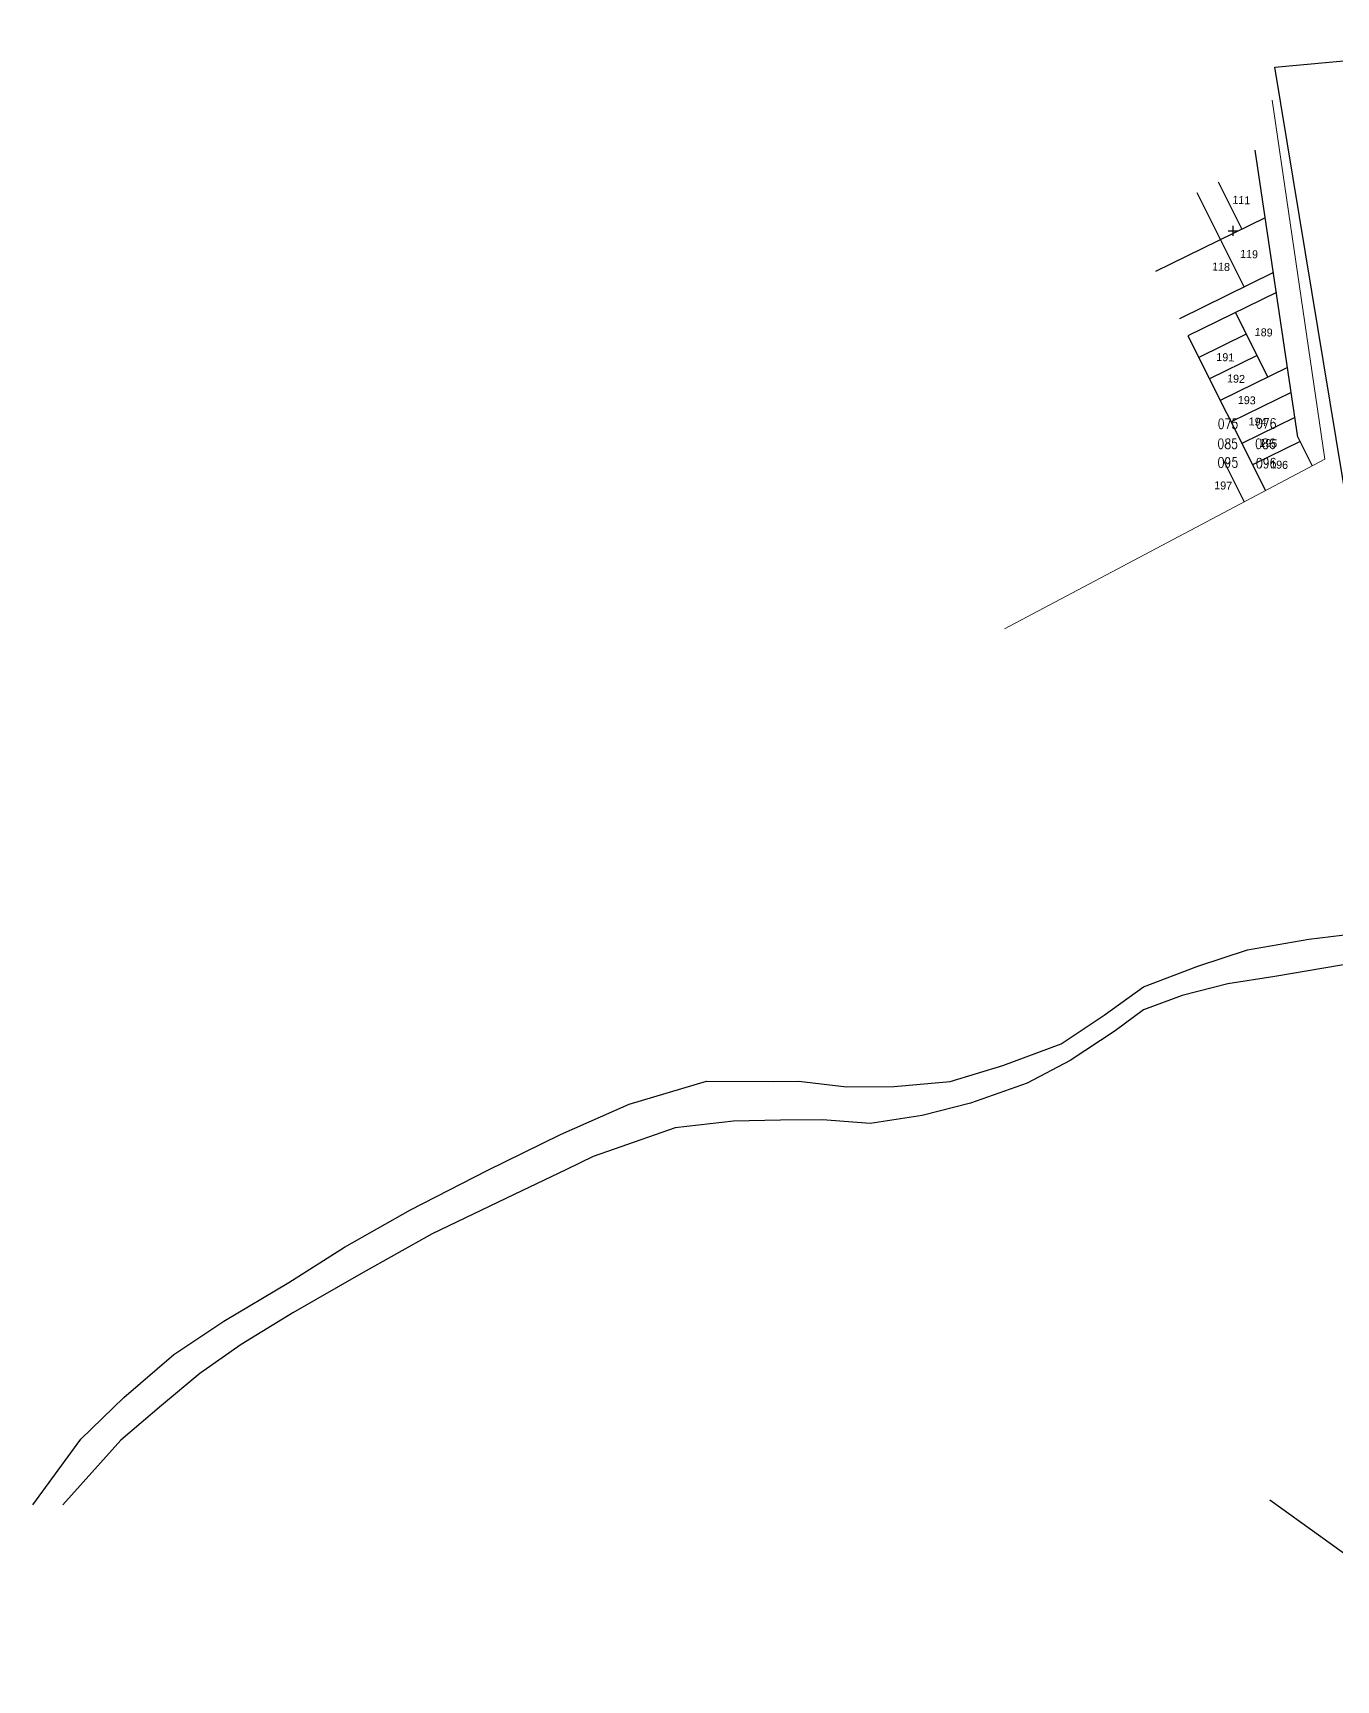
# Model space of a CAD drawing. Header units: millimetres. Extents: x 610871 to 612274, y 1322914 to 1323831.
# Drawn here: x 610871 to 611391, y 1323054 to 1323712 of the extents above; entities that cross this region are included whole.
import ezdxf
from ezdxf.enums import TextEntityAlignment as Align

# ---------------------------------------------------------------- set-up
doc = ezdxf.new("R2010")
doc.units = ezdxf.units.MM
for name, color, linetype in [('10', 7, 'Continuous'), ('2', 7, 'Continuous'), ('42', 7, 'Continuous'), ('5', 7, 'Continuous')]:
    doc.layers.add(name, color=color, linetype=linetype)
doc.layers.add('LAYER000', color=4, linetype='Continuous', lineweight=0)
doc.styles.add('ROMANS', font='ROMANS', dxfattribs={"height": 0.2})
doc.styles.get("Standard").update_dxf_attribs({"font": 'TCCM____.TTF'})

# ---------------------------------------------------------------- blocks, each defined once
blk = doc.blocks.new('COORD')
at = {"layer": '42', "color": 2, "linetype": 'Continuous'}
for p, q in [((-2, 0), (2, 0)), ((0, -2), (0, 2))]:
    blk.add_line(p, q, dxfattribs=at)

msp = doc.modelspace()

# ---------------------------------------------------------------- linework, layer by layer
for p, q in [((611376.19952, 1323550.43845), (611359.17471, 1323665.09908)), ((611363.18036, 1323638.12135), (611319.3734, 1323616.63506)), ((611366.43723, 1323616.18665), (611328.84357, 1323597.74783)), ((611367.62154, 1323608.21039), (611332.28727, 1323590.87975)), ((611355.56147, 1323591.59878), (611336.5919, 1323582.29465)), ((611359.86609, 1323583.01368), (611340.89652, 1323573.70955)), ((611372.06272, 1323578.29942), (611345.20115, 1323565.12445)), ((611373.54312, 1323568.3291), (611349.50577, 1323556.53934)), ((611375.02351, 1323558.35878), (611353.8104, 1323547.95424)), ((611377.08459, 1323548.67327), (611358.11502, 1323539.36914))]:
    msp.add_line(p, q)
at = {"linetype": 'Continuous'}
for p, q in [((611344.39406, 1323652.43923), (611353.86423, 1323633.55201)), ((611335.77082, 1323648.20974), (611354.71117, 1323610.43529)), ((611351.25684, 1323600.18388), (611364.17072, 1323574.42858)), ((611332.28727, 1323590.87975), (611363.24581, 1323529.13635)), ((611376.19952, 1323550.43845), (611381.91736, 1323539.03485)), ((611346.20324, 1323541.70634), (611354.76123, 1323524.63836))]:
    msp.add_line(p, q, dxfattribs=at)
at = {"layer": '2', "color": 1, "linetype": 'Continuous'}
msp.add_line((611464.7812, 1323053.89821), (611365.0112, 1323125.71521), dxfattribs=at)
for points in [[(611423.5052, 1323356.46721), (611366.9872, 1323698.27021), (611516.0082, 1323711.94021)], [(610870.8392, 1323123.88121), (610889.9662, 1323150.17121), (610907.1232, 1323166.80521), (610927.0712, 1323183.96621), (610947.0462, 1323197.31321), (610973.1022, 1323212.73421), (610995.3582, 1323226.85921), (611021.6722, 1323241.77221), (611052.2992, 1323257.47621), (611081.6652, 1323271.90121), (611109.0152, 1323284.02521), (611139.9432, 1323293.12221), (611166.6172, 1323293.03921), (611176.7782, 1323293.10521), (611195.8462, 1323290.94021), (611214.8972, 1323291.06321), (611237.2392, 1323292.98621), (611258.2782, 1323299.47721), (611281.5882, 1323308.01621), (611298.7812, 1323319.56621), (611314.4522, 1323330.85221), (611336.2402, 1323339.12721), (611356.0092, 1323345.61021), (611380.6202, 1323349.83621), (611398.1342, 1323351.98221)], [(611406.0822, 1323341.61121), (611367.0072, 1323335.00421), (611348.2292, 1323332.08621), (611329.9722, 1323327.39321), (611314.5162, 1323321.70121), (611303.1442, 1323313.23921), (611285.1912, 1323301.42921), (611267.9812, 1323292.42121), (611245.4282, 1323284.39521), (611226.1572, 1323279.44121), (611205.3482, 1323276.25721), (611186.2862, 1323277.65921), (611169.5212, 1323277.55121), (611150.7252, 1323277.17621), (611127.3732, 1323274.48421), (611103.0462, 1323265.93821), (611094.6832, 1323263.08821), (611084.0502, 1323257.93521), (611063.0362, 1323247.88621), (611030.3772, 1323232.16821), (611001.7832, 1323216.22321), (610974.7122, 1323200.54221), (610953.9702, 1323187.95221), (610937.5402, 1323176.40721), (610922.1342, 1323163.59721), (610905.9732, 1323149.76621), (610882.7832, 1323123.92521)]]:
    msp.add_lwpolyline(points, dxfattribs=at)
at = {"layer": 'LAYER000', "color": 1, "linetype": 'Continuous', "flags": 128}
for points in [[(611386.89992, 1323541.6763), (611365.9215, 1323685.03237)], [(611259.02176, 1323473.88322), (611386.89992, 1323541.6763)]]:
    msp.add_lwpolyline(points, dxfattribs=at)

# ---------------------------------------------------------------- block references
at = {"layer": '5', "color": 2, "linetype": 'Continuous'}
msp.add_blockref('COORD', (611350.31437, 1323632.93954), dxfattribs=at)

# ---------------------------------------------------------------- texts
at = {"layer": '10', "color": 7, "linetype": 'Continuous', "style": 'ROMANS', "width": 0.8}
for s, p in [('075', (611348.29337, 1323555.81454)), ('076', (611363.51537, 1323555.94254)), ('085', (611348.16537, 1323547.81154)), ('086', (611363.25937, 1323547.81154)), ('095', (611348.22937, 1323540.32054)), ('096', (611363.51537, 1323540.06354))]:
    msp.add_text(s, height=4, dxfattribs=at).set_placement(p, align=Align.MIDDLE)
at = {"layer": 'LAYER000', "color": 3, "linetype": 'Continuous'}
for s, p in [('111', (611350.00281, 1323643.71677)), ('119', (611353.06133, 1323622.11969)), ('118', (611341.87552, 1323617.06961)), ('189', (611358.92016, 1323590.87889)), ('191', (611343.56105, 1323580.932)), ('192', (611347.86567, 1323572.3469)), ('193', (611352.1703, 1323563.76179)), ('194', (611356.47492, 1323555.17669)), ('195', (611360.77955, 1323546.59159)), ('196', (611365.08417, 1323538.00649)), ('197', (611342.71313, 1323529.674))]:
    msp.add_text(s, height=3.196158, rotation=357.82309673, dxfattribs=at).set_placement(p)

doc.saveas('drawing.dxf')
